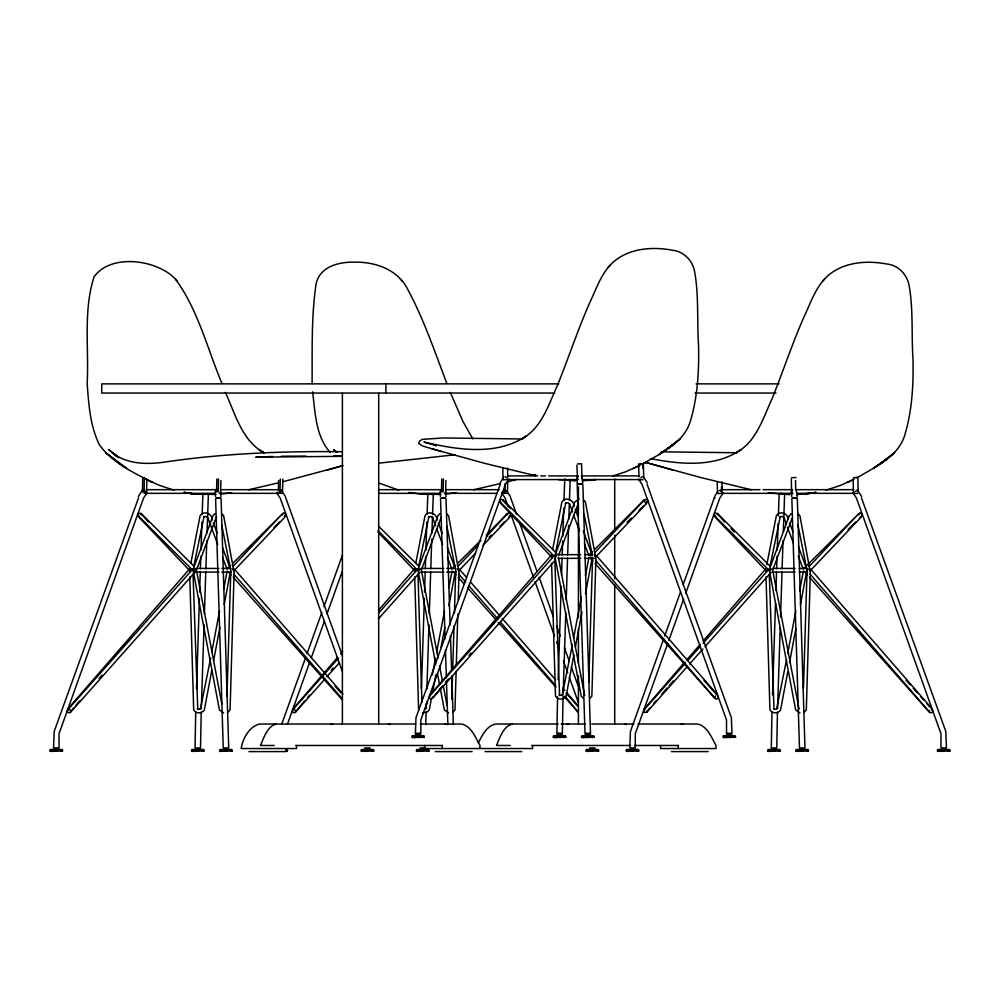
<?xml version="1.0" encoding="UTF-8"?>
<svg xmlns="http://www.w3.org/2000/svg" width="1000" height="1000" viewBox="0 0 1000 1000"><rect width="100%" height="100%" fill="white"/><g stroke="black" fill="none" stroke-linecap="round" stroke-linejoin="round"><path stroke-width="1.5" d="M142.438 492.088L142.75 477.45M144.388 477.438L144.05 493.263L146.562 493.45L146.875 479.062M216.562 492.088L216.85 478.988M218.2 492.088L218.487 478.975M220.438 493.512L220.963 480.5M279.45 489.712L278.425 489.725L278.625 480.513M278.35 493.275L279.988 493.263L280.3 478.975M282.5 493.45L282.812 479.062M441.488 492.088L441.763 478.988M443.125 492.088L443.413 478.975M445.887 480.5L445.613 493.45L444.3 493.312M503.275 493.275L504.913 493.263L505.125 483.575M507.45 492.013L507.738 479.062M456.125 671.263L454.988 709.938L453.05 711.988M456.3 665.075L457.8 614.038M458.212 600.112L459.075 570.725L457.55 569.125M226.962 696.062L230.837 569.587M451.788 699.188L452.5 675.763M452.7 669.525L454.038 625.8M454.425 613.312L455.763 569.587M588.763 682.3L592.587 557.375M803.45 688.263L807.087 569.587M195.725 712.113L195.037 747.938L200.525 747.938L201.213 712.113M196.488 688.737L199.425 598.35M199.625 592.112L200.287 571.85M200.387 568.737L200.8 556.275M201 550.037L201.912 521.987M202.162 514.188L202.913 494.15M201.412 705.875L204.05 624.837M204.4 613.925L205.775 571.85M205.875 568.737L206.788 540.688M207.037 532.9L208.4 494.15M421.413 688.737L424.35 598.35M424.55 592.112L425.213 571.85M425.312 568.737L425.712 556.275M425.913 550.037L426.825 521.987M427.088 514.188L427.837 494.15M425.725 724.575L426.138 712.113M426.337 705.875L426.438 702.763M426.887 688.737L428.975 624.837M429.325 613.925L430.688 571.85M430.788 568.737L431.75 539.125M431.962 532.9L432.463 517.312M432.562 514.188L433.325 494.15M557.575 696.775L556.838 734.163L562.325 734.163L563.062 696.775M558.138 679.638L561.175 586.138M561.525 575.225L562.087 558.088M562.188 554.963L562.638 540.938M562.788 536.263L563.7 508.212M563.95 500.425L564.788 479.062M563.212 692.1L565.788 612.625M566.2 600.163L567.562 558.088M567.663 554.963L568.625 525.363M568.825 519.125L569.338 503.537M569.438 500.425L570.188 480.375M771.975 712.113L771.287 747.938L776.762 747.938L777.45 712.113M772.525 694.963L775.512 603.025M775.925 590.55L776.525 571.85M776.625 568.737L777.038 556.275M777.237 550.037L778.1 523.538M778.35 515.75L779.163 494.15M777.613 707.438L780.188 627.962M780.537 617.05L782.013 571.85M782.113 568.737L783.025 540.688M783.325 531.337L784.638 494.15M56.825 751.375L56.825 749.538M198.325 751.375L198.325 749.538M226.513 751.375L226.513 749.538M368.013 751.375L368.013 749.538M418.625 737.6L418.625 735.775M423.25 751.375L423.25 749.538M560.125 737.6L560.125 735.775M588.312 737.6L588.312 735.775M592.938 751.375L592.938 749.538M633.075 751.375L633.075 749.538M729.275 735.088L729.4 733.25M729.8 737.6L729.8 735.775M774.562 751.375L774.562 749.538M802.763 751.375L802.763 749.538M944.25 751.375L944.25 749.538M416.925 735.088L417.212 733.25M558.425 735.088L558.713 733.25M586.438 735.088L586.725 733.25M727.925 735.088L728.225 733.25M416.637 733.25L416.312 735.088L420.175 735.088L419.538 733.25M211.825 670.163L204.338 709.938C202.037 713.9 195.975 713.863 193.688 709.938L189.788 576.912M213.55 660.987L219.9 627.325M224.213 604.388L229.988 573.787M431.275 699.225L429.25 709.938L427.312 711.988L422.75 712.913M432.425 693.1L435.887 674.75M441.075 647.212L444.812 627.325M448.85 605.913L454.9 573.787M573.913 654.862L566.125 696.162C563.837 700.125 557.762 700.1 555.487 696.162L551.587 563.15M575.35 647.212L581.975 612.025M585.438 593.675L591.775 560.013M787.775 671.688L780.575 709.938C778.288 713.9 772.212 713.863 769.938 709.938L766.025 576.912M789.513 662.513L795.85 628.862M800.462 604.388L806.225 573.787M210.613 658.162L200.35 709.25L201.575 708.1L199.55 709.25L197.175 708.787L197.763 709.25L193.062 574.275M211.775 652.05L219.6 610.812M223.65 589.438L227.138 571.112M427.413 700.925L425.262 709.25L426.5 708.1L424.475 709.25M432.35 674.963L435.538 658.162M436.688 652.05L444.513 610.812M448.862 587.913L452.05 571.112M572.413 644.388L562.137 695.475L563.375 694.325L561.35 695.475L558.975 695.013L559.562 695.475L554.812 558.938M573.562 638.288L581.388 597.05M585.45 575.662L588.925 557.337M786.562 659.688L776.587 709.25M787.725 653.575L795.837 610.812M799.613 590.962L803.375 571.112M558.013 735.088L558.362 733.25M190.85 563.237L200.087 515.775C203.6 509.913 212.325 513.675 212.338 520.125M415.775 563.237L425.012 515.775C428.525 509.913 437.25 513.675 437.262 520.125M552.65 549.462L561.888 502.013C565.4 496.138 574.125 499.913 574.138 506.35M766.8 564.763L776.325 515.775C779.287 510.588 787.562 512.775 788.05 518.675M193.888 565.925L204.013 516.462L203.575 516.925L205.95 516.462L207.825 517.612L217.738 544.55M418.8 565.925L428.938 516.462L428.5 516.925L430.875 516.462L432.75 517.612M555.675 552.163L565.812 502.7L565.375 503.15L567.75 502.7L569.625 503.837L572.487 512.038M770.125 565.925L780.263 516.462L779.812 516.925L782.188 516.462L784.075 517.612L786.4 524.362M52.488 749.538L52.488 751.375M193.988 749.538L193.988 751.375M222 749.538L222 751.375M363.5 749.538L363.5 751.375M414.288 735.775L414.288 737.6M418.913 749.538L418.913 751.375M555.788 735.775L555.788 737.6M583.8 735.775L583.8 737.6M588.413 749.538L588.413 751.375M628.737 749.538L628.737 751.375M725.288 735.775L725.288 737.6M770.225 749.538L770.225 751.375M798.238 749.538L798.238 751.375M939.737 749.538L939.737 751.375M70.75 710.85L70.4 712.225L73.475 708.037M282.387 514.862L283.85 512.8L285.988 514.412L284.438 517.612L233.738 570.962M295.675 710.85L295.325 712.225L304.55 700.962M413.325 736.462L413.5 735.775M432.55 697.075L432.2 698.45L442.438 686.025M507.3 514.862L507.65 513.488L486.488 536.438M558.125 733.25L557.663 735.088L561.525 735.088L561.025 733.25M643.737 709.938L644.013 712.45L646.787 712.225L687.475 666.388M647 710.85L646.65 712.225L649.725 708.037M724.35 736.462L724.538 735.775M858.625 514.862L860.088 512.8L862.225 514.412L860.675 517.612L809.987 570.962M586.312 733.25L585.825 735.088L589.688 735.088L589.225 733.25M727.812 733.25L727.163 735.088L731.038 735.088L730.713 733.25M281.75 724.112L305.475 658.012M307.062 653.612L321.825 612.487M323.938 606.613L342.388 555.2M287.438 724.237L309.587 662.487M311.163 658.075L324.35 621.325M326.987 613.975L342.275 571.337M504.988 485.525L420.825 719.975L420.825 734.163L415.337 734.163L415.988 717.688L500.3 484.15M663.65 638.925L630.438 731.45L629.788 747.938L635.275 747.938L635.275 733.75L667.763 643.375M664.712 635.988L680.525 591.925M683.162 584.575L714.275 497.925L715.1 497.925L714.275 497.688M668.812 640.438L683.575 599.275M685.688 593.387L719.762 498.15L723.3 492.887L719.613 490.363M196.825 569.062L215.775 518.6M421.737 569.062L440.688 518.6M558.612 555.288L578.425 503.15M773.062 569.062L792.013 518.6M61.025 751.375L61.025 749.538M202.375 751.375L202.375 749.538M230.712 751.375L230.712 749.538M286.112 750.913L287.175 751.375L287.5 750.225L285.938 749.538L286.112 750.913L287.5 750.913M372.05 751.375L372.05 749.538M422.812 737.6L422.812 735.775M427.287 751.375L427.287 749.538M564.163 737.6L564.163 735.775M592.5 737.6L592.5 735.775M596.975 751.375L596.975 749.538M637.263 751.375L637.263 749.538M733.85 737.6L733.85 735.775M778.612 751.375L778.612 749.538M806.95 751.375L806.95 749.538M948.3 751.375L948.3 749.538M260.487 745.475C263.75 737.913 267.15 726.6 276.012 724.025M496.512 745.475C499.787 737.913 503.188 726.6 512.05 724.025M478.35 742.938C481.875 735.612 486.875 725.65 495.737 724.025L558.15 724.025M138.35 496.55L142.55 489.913L145.213 491.512M500.15 482.775L503.638 477.188M714.6 496.55L718.075 490.962M715.438 695.938L715.15 698.45L595.325 560M292.75 709.25L337.488 657.463M429.625 695.475L551.163 555.35L553.25 555.812M644.062 709.25L684.712 662.175M146.588 492.425L147.062 492.887L143.512 498.15L59.025 733.75L59.025 747.938L53.55 747.938L54.188 731.45L138.5 497.925M505.312 484.375L508.862 479.113M62.575 750.913L50.325 751.375L50 750.225L50.325 749.538L62.25 749.538L62.575 750.913L61.2 750.913M204.075 750.913L191.812 751.375L191.5 750.225L191.812 749.538L203.75 749.538L204.075 750.913L202.55 750.913M232.262 750.913L220.012 751.375L219.688 750.225L220.012 749.538L231.938 749.538L232.262 750.913L230.888 750.913M373.762 750.913L361.5 751.375L361.188 750.225L361.5 749.538L373.438 749.538L373.762 750.913L372.238 750.913M424.375 737.15L412.113 737.6L411.8 736.462L412.113 735.775L424.05 735.775L424.375 737.15L422.987 737.15M428.988 750.913L416.737 751.375L416.413 750.225L416.737 749.538L428.675 749.538L428.988 750.913L427.463 750.913M565.862 737.15L553.612 737.6L553.288 736.462L553.612 735.775L565.55 735.775L565.862 737.15L564.338 737.15M594.062 737.15L581.8 737.6L581.475 736.462L581.8 735.775L593.737 735.775L594.062 737.15L592.675 737.15M598.675 750.913L586.425 751.375L586.1 750.225L586.425 749.538L598.362 749.538L598.675 750.913L597.15 750.913M638.812 750.913L626.562 751.375L626.237 750.225L626.562 749.538L638.5 749.538L638.812 750.913L637.438 750.913M735.55 737.15L723.3 737.6L722.975 736.462L723.3 735.775L735.225 735.775L735.55 737.15L734.025 737.15M780.312 750.913L768.062 751.375L767.738 750.225L768.062 749.538L779.987 749.538L780.312 750.913L778.787 750.913M808.5 750.913L796.25 751.375L795.925 750.225L796.25 749.538L808.188 749.538L808.5 750.913L807.125 750.913M950 750.913L937.75 751.375L937.425 750.225L937.75 749.538L949.675 749.538L950 750.913L948.475 750.913M642.412 464.087C660.525 453.325 683.575 443.237 690.3 421.438C697.7 396.8 699.137 370.763 698.538 345.188C696.9 320.387 699.025 295.125 694.438 270.613C691.988 259.95 683.425 251.312 672.25 250.2C652.113 246.438 628.55 248.2 612.737 262.575C601.175 273.337 596.312 288.962 589.675 302.838C577.75 329.862 568.562 357.962 557.463 385.312C548.475 404.762 541.663 428.462 521.312 439.162L526.65 435.875C496.188 456.25 457.4 449.787 423.95 442.038L432.062 444.462M857.862 477.337C875.625 466.675 898.2 456.662 904.75 435.213C912.15 410.575 913.587 384.538 912.975 358.963C911.35 334.162 913.475 308.888 908.888 284.387C906.438 273.725 897.862 265.087 886.688 263.975C866.562 260.2 843 261.975 827.188 276.35C815.625 287.1 810.763 302.738 804.125 316.613C792.2 343.625 783.012 371.725 771.912 399.087C762.925 418.537 756.1 442.238 735.763 452.938L741.1 449.65C714.538 467.713 680.713 464.462 650.825 458.65M233.562 570.725L234.387 569.125L342.938 693.962M458.488 570.725L459.312 569.125L466.475 577.375M595.363 556.962L596.188 555.35L717.025 694.325L718.4 697.537L717.788 698.675L716.263 699.137L714.362 697.763L595.013 563.438M809.812 570.725L810.625 569.125L931.475 708.1L932.85 711.312L932.237 712.45L930.713 712.913L928.8 711.538L809.463 577.212M216.163 490.363L215.2 491.512L215.525 496.775M441.087 490.363L440.125 491.512L440.438 496.775M577.962 476.6L577 477.738L585.025 734.163L590.513 734.163L582.888 484.837M792.412 490.363L791.438 491.512L791.762 496.775M189.662 569.35L190.25 568.663M414.588 569.35L415.175 568.663M551.462 555.588L552.05 554.9M765.913 569.35L766.488 568.663M191.45 569.587L189.375 569.125L68.525 708.1L67.15 711.312L67.763 712.45L69.287 712.913L71.2 711.538L194.662 572.575M75.525 705.675L79.625 700.962M99.075 678.587L102.15 675.062M340.562 653.925L342.6 651.575M378.45 610.35L414.288 569.125L416.375 569.587M307.613 697.438L309.662 695.075M331.175 670.35L333.225 667.987M445.513 682.487L448.587 678.95M469.075 655.4L471.112 653.037M686.762 659.812L700.075 644.5M703.138 640.975L765.612 569.125L767.7 569.587M653.812 703.325L655.863 700.962M662.013 693.9L667.125 688.012M669.175 685.662L673.275 680.95M610.3 265.038L608.263 267.35M824.75 278.812L822.7 281.125M338.413 658.3L292.562 709.938L295.038 709.7M378.575 613.138L417.713 569.125L418.825 570.725M324.825 679.125L295.475 712.225L294 712.913L292.075 711.312M326.887 676.8L339.25 662.913M378.387 618.9L419.588 572.575M555.425 559.963L432.987 697.763L430.875 699.137L428.95 697.537M685.612 662.938L643.888 709.938L644.887 709.25M687.663 660.612L700.025 646.725M703.112 643.25L769.025 569.125L770.15 570.725M689.538 664.062L702.925 649.013M704.987 646.7L770.9 572.575M508.713 517.612L510.412 515.775L509.3 516.462M645.588 503.837L647.288 502.013L646.287 502.7M860.037 517.612L861.087 516.462M194.838 570.962L193.7 570.275L194.55 569.35M419.462 569.35L418.612 570.275L418.062 569.35L437.95 515.775L439.888 513.725M556.337 555.588L555.487 556.5L554.938 555.588L574.825 502.013L579.075 499.038M770.788 569.35L769.938 570.275L769.388 569.35L789.275 515.775L791.2 513.725M214.963 513.725L213.025 515.775L193.137 569.35L193.7 570.275M284.85 516.462L285.487 515.775L284.375 516.462M458.663 570.962L475.562 553.175M482.95 545.4L509.35 517.612L510.913 514.412L510.112 513.263L507.512 513.488L486.262 534.925M596.587 556.075L646.225 503.837L647.788 500.637L646.988 499.487L644.388 499.725L594.688 549.45M232.963 566.45L282.738 513.488L232.887 563.225M457.875 566.45L478.013 545.325M594.75 552.675L644.525 499.725L644.825 502.238M809.2 566.45L858.975 513.488L803.662 568.663M228.137 711.988L230.062 709.938L234.15 570.725L232.625 569.125M589.925 698.225L591.862 696.162L595.95 556.962L594.425 555.35M804.375 711.988L806.312 709.938L810.4 570.725L808.875 569.125M227.425 568.663L230.7 565.4M273.975 527.413L279.425 521.962M452.337 568.663L455.625 565.4M457.812 563.225L480.788 540.363M489.075 537.212L491.25 535.037M499.988 526.325L504.35 521.962M592.5 551.638L589.212 554.9L589.663 555.588M627.038 522.35L631.4 518M639.038 510.375L643.4 506.012M848.025 529.587L855.662 521.962M215.925 517.612L216.637 516.925M440.85 517.612L441.55 516.925M342.262 671.312L280.238 498.15L276.7 492.887L277.162 492.425M861.5 497.925L945.812 731.45L946.45 747.938L940.975 747.938L940.975 733.75L856.488 498.15L852.938 492.887L853.413 492.425M777.812 708.1L775.8 709.25L773.425 708.787L774.013 709.25L769.3 574.275M220.637 493.475L219.387 493.312M279.037 491.512L280.738 490.363M503.963 491.512L505.662 490.363M640.837 477.738L642.537 476.6M855.288 491.512L856.988 490.363M590.975 555.812L592.062 555.125M194.9 569.125L193.2 570.725L219.425 709.938L223.675 712.913M419.825 569.125L418.125 570.725L435.7 664.038M556.7 555.35L555 556.962L581.225 696.162L583.15 698.225M589.837 555.588L590.975 554.9M771.137 569.125L769.438 570.725L795.662 709.938L799.925 712.913M276.7 492.887L277.512 492.425M502.438 492.425L501.613 492.887L505.163 498.15L508.125 506.65M852.938 492.887L853.763 492.425M641.95 464.312L646.038 462.275L642.113 464.2M613.05 475.938L625.788 471.725L639.487 465.5M826.125 490.138L840.238 485.5L853.938 479.263M285.725 497.688L342.15 655.075M510.65 497.688L516.45 514.075M647.05 484.15L731.363 717.688L732 734.163L726.525 734.163L726.525 719.975L642.038 484.375L638.488 479.113M632.938 468.725L640 465.3M847.387 482.5L853.675 479.438M330.675 724.513L332.6 724.025M566.712 724.513L568.625 724.025M275.35 724.112L274.175 724.5M511.375 724.112L510.2 724.5M576.875 465.288L577.562 479.6M643.713 478.15L643.4 463.762L639.725 463.95M796.038 477.537L791.538 477.688M791.312 479.062L791.625 493.45L792.425 493.338M853.35 477.688L857.85 477.537L858.162 491.925M282.825 481.775L342.562 465.725M327.113 470.112L342.887 465.637M532.675 475.312L535.65 474.513M507.738 481.775L516.325 479.562M278.363 482.863L248.713 489.75M500.25 483.587L473.638 489.75M815.837 492.463L796.975 494.588M595.75 479.55L582.525 480.812M639.375 479.6L642.962 479.7M231.7 492.8L220.287 494.062M456.625 492.8L445.213 494.062M379.85 463.038L455.125 454.762M565.662 479.562L564.888 479.675L567.725 479.75M721.862 493.438L718.1 493.525M857.812 493.438L853.487 493.475L853.125 479.062M146.3 493.512L145.488 493.537M216 494.412L195.725 494.2L184.163 492.463M440.925 494.412L420.65 494.2L409 492.438M272.538 456.488L255.75 457.2L341.725 456.325M782.763 493.5L779.562 493.512M281.525 456.25L305.912 456.1M142.95 489.712L143.512 489.712M278.425 489.725L221 489.675M442 489.712L442.562 489.712M503.812 489.712L504.375 489.712M341.887 451.725C282.613 451.012 223.25 453.425 164.513 462.1C146.825 464.65 126.925 464.3 112.238 452.713L117.55 456.8L108.812 449.675L117.55 456.8M333.875 456.05L341.6 455.875M558.75 383.862L101.75 383.862L101.75 393.062L554.812 393.062M696.1 383.862L779.112 383.862M695.088 393.062L776 393.062M508.125 475.913L537.725 475.913M540.837 475.913L545.513 475.913M548.625 475.913L578.2 475.913M581.275 475.913L639.225 475.913M508.125 479.575L578.2 479.575M582.8 479.575L640.75 479.575M146.325 489.675L216.4 489.675M378.875 489.675L441.325 489.675M445.925 489.675L499.2 489.675M721.05 489.675L759.963 489.675M763.075 489.675L792.638 489.675M795.725 489.675L853.675 489.675M146.325 493.338L214.838 493.338M221 493.338L277.425 493.338M378.875 493.338L439.762 493.338M445.925 493.338L496.25 493.338M722.575 493.338L792.638 493.338M797.25 493.338L853.675 493.338M501.062 502.7L500.062 502.013L554.138 556.1M139.262 516.462L138.262 515.775L193.438 570.962M558.025 554.663L580.662 554.663M584.788 554.663L592.737 554.663M590.913 557.65L591.975 557.65M558.025 558.337L580.662 558.337M584.788 558.337L594.25 558.337M195.837 568.438L218.875 568.438M221.887 568.438L230.938 568.438M420.75 568.438L443.787 568.438M446.812 568.438L455.863 568.438M772.475 568.438L795.113 568.438M799.237 568.438L807.188 568.438M195.837 572.1L218.875 572.1M221.887 572.1L231.312 572.1M420.75 572.1L443.787 572.1M446.812 572.1L456.238 572.1M772.075 572.1L795.113 572.1M799.237 572.1L807.55 572.1M430.438 695.475L429.438 696.162L554.587 555.35L555.7 556.962M415.65 724.025L259.7 724.025C249.25 726.375 242.525 738.95 241.188 748.538L296.512 748.538L296.512 745.475M420.2 724.025L461.375 724.025C471.525 725.688 476.287 739.338 479.975 745.475L479.975 748.538M561.188 724.025L585.05 724.025M591.75 724.025L633.925 724.025M638.025 724.025L697.412 724.025C707.562 725.688 712.325 739.338 716 745.475L716 748.538L660.6 748.538L660.6 745.475M414.137 737.15L418.65 737.15M553.288 737.15L554.675 737.15M555.638 737.15L560.15 737.15M581.475 737.15L583.013 737.15M583.65 737.15L588.337 737.15M725.15 737.15L729.837 737.15M260.963 745.475L274.212 745.475M295.75 745.475L442.425 745.475M496.987 745.475L510.238 745.475M531.788 745.475L630.588 745.475M634.487 745.475L678.462 745.475M364.725 747.938L370.213 747.938M419.963 747.938L425.45 747.938M589.65 747.938L595.138 747.938M54.513 748.85L58.388 748.85M195.863 748.85L199.737 748.85M224.025 748.85L227.9 748.85M365.375 748.85L369.237 748.85M420.788 748.85L424.65 748.85M590.3 748.85L594.163 748.85M630.763 748.85L634.625 748.85M772.1 748.85L775.975 748.85M800.263 748.85L804.137 748.85M941.612 748.85L945.487 748.85M50 750.913L51.525 750.913M52.35 750.913L56.863 750.913M191.5 750.913L192.875 750.913M193.837 750.913L198.35 750.913M219.688 750.913L221.388 751.375M221.85 750.913L226.537 750.913M361.188 750.913L362.562 750.913M363.35 750.913L368.038 750.913M416.413 750.913L417.8 750.913M418.762 750.913L423.275 750.913M586.1 750.913L587.487 750.225M588.275 750.913L592.962 750.913M626.237 750.913L627.762 750.913M628.587 750.913L633.1 750.913M767.738 750.913L769.287 751.375M770.088 750.913L774.6 750.913M795.925 750.913L797.45 750.913L797.45 750.225M798.1 750.913L802.788 750.913M937.425 750.913L938.8 750.913M939.587 750.913L944.287 750.913M248.95 751.6L285.712 751.6M435.375 751.6L472.125 751.6M484.988 751.6L521.737 751.6M671.4 751.6L708.162 751.6M641.162 463.663L643.4 463.762M855.612 477.438L857.8 477.5M661.15 451.812L737.163 452.762M577.438 463.938L581.587 463.762L581.9 478.15M503.65 479.762L507.55 479.525M792.7 493.537L791.675 493.475M504.913 493.263L507.038 493.375M279.988 493.263L282.113 493.375M522.712 438.988L443.663 437.962L422.35 439.338L419.45 441.163L418.738 443.413L422.463 445.975L441.238 451.463M575.337 480.913L558.15 479.55M789.788 494.675L768.3 492.8M681.25 724.025L683.413 724.425M445.213 724.025L447.375 724.425M624.513 724.025L626.438 724.513M388.488 724.025L390.412 724.513M751.287 489.75L700.013 477.35L646.363 462.575L672.887 470.112M535.325 475.65L485.562 463.575L431.925 448.812M398.8 490.138L378.963 483.1M173.875 490.138L159.762 485.5L145.55 479.075M70.113 709.7L67.65 709.938L192.787 569.125L194.988 571.413M448.6 712.913L444.35 709.938L440.312 688.512M146.325 479.438L152.613 482.5C133.475 472.688 112.4 462.713 99.425 444.9C90.125 425.988 88.7 404.338 87.175 383.638C89.038 348.312 83.038 310.8 94.1 276.788C111.075 253.15 156.662 259.587 175.25 278.812C197.9 309.513 207.162 348.013 221.7 382.875M722.487 492.425L723.3 492.887M146.237 492.425L147.062 492.887M263.837 452.675L258.9 449.65L264.237 452.938C241.887 440.75 235.3 413.913 225.4 392.388M715.625 516.462L714.513 515.775L769.675 570.962M931.237 709.25L932.35 709.938M505.163 476.6L507.013 477.738M118.462 457.312L113.688 453.713L118.963 457.75M798.425 708.1L799.275 708.787M583.975 694.325L584.825 695.013M337.013 452.337L333.738 449.675L336.662 452.1M770.387 566.487L717.412 513.488L714.8 513.263L714.013 514.412L715.562 517.612L766.263 570.962M557.038 553.812L502.962 499.725L500.363 499.487L499.562 500.637L501.125 503.837L551.812 557.188M378.587 526.213L419.062 566.487M194.15 566.487L141.175 513.488L138.562 513.263L137.775 514.412L139.325 517.612L190.012 570.962M377.987 530.675L418.35 570.962M446.613 382.875C434.175 350.175 422.95 316.725 405.913 286.062C395.363 268.863 374.4 261.825 355.025 262.175C339.35 261.637 319.3 266.462 316.038 284.387C311.225 317.1 312.3 350.6 312.1 383.638M797.975 513.725L799.912 515.775L809.925 570.275L809.163 569.35M583.525 499.95L585.462 502.013L595.475 556.5L594.712 555.588M446.662 513.725L448.587 515.775L458.6 570.275L457.837 569.35M221.737 513.725L223.675 515.775L233.688 570.275L232.925 569.35M724.65 521.987L717.262 513.488L717.613 514.862M731.012 528.663L734.188 531.987M503.85 501.55L510.2 508.225M148.412 521.987L141.025 513.488L141.375 514.862M377.975 532.062L414.938 570.962M578.125 712.225L564.212 696.488M906.087 680.3L910.2 684.938M913.288 688.413L917.412 693.05M920.5 696.525L923.587 700M926.675 703.462L929.775 706.938M804.312 571.413L807.4 574.888M703.988 680.438L716.35 694.325M589.862 557.65L592.95 561.125M566.087 693.05L577.425 705.788M452.987 571.413L456.075 574.888M458.137 577.212L464.312 584.15M467.413 587.625L496.25 620.062M498.3 622.375L555.975 687.225M330.35 452.55C315.538 436.325 315.3 412.5 312.613 391.875M334.988 686.1L341.163 693.05M228.062 571.413L231.163 574.888M233.212 577.212L342.388 699.963M402.212 281.125L400.175 278.812M177.3 281.125L175.25 278.812M809.775 573.775L929.6 712.225L929.25 710.85M470.575 582.087L499.25 615.062M502.325 618.587L555.575 679.837M562.737 688.075L564.788 690.438M566.838 692.788L578.1 705.75M458.45 573.775L465.625 582.013M468.7 585.55L497.375 618.525M500.438 622.062L555.737 685.662M564.963 696.263L578.275 712.225L577.925 710.85M233.538 573.775L342.088 698.612M765.85 570.725L766.438 571.413M551.4 556.962L551.987 557.65M414.525 570.725L415.112 571.413M189.6 570.725L190.188 571.413M857.45 489.913L861.65 496.55M643.713 477.188L647.2 482.775M506.838 490.962L510.325 496.55M281.212 489.913L285.4 496.55M472.837 438.913L462.875 421.337L450.325 392.388M796.275 490.363L797.25 496.775M581.825 476.6L582.8 483.013M503.137 500.412L502.825 499.725L503.175 501.087M787.475 527.25L793.438 543.112M798.312 556.087L803.175 569.062M573.575 514.913L579.525 530.775M584.4 543.75L588.737 555.288M432.362 517.15L435.613 525.8M436.7 528.688L442.65 544.55M447.525 557.525L451.863 569.062M222.613 557.525L226.938 569.062M789.663 523.025L792.887 531.712M798.263 546.188L805.788 566.462M575.212 509.25L577.9 516.487M583.275 530.975L591.875 554.138M438.338 523.025L442.1 533.162M447.475 547.638L455 567.913M213.412 523.025L217.175 533.162M222.55 547.638L230.075 567.913M519.612 522.888L537.013 571.362M539.125 577.238L553.362 616.888M556.525 625.7L560.212 635.988M564.425 647.738L569.175 660.95M571.287 666.825L578.138 685.925M510.763 514L533.438 577.212M535.013 581.625L554.525 636.025M556.638 641.9L559.275 649.25M563.488 661.012L567.712 672.775M569.288 677.188L578.25 702.188M797.938 524.775L807.025 570.5M584.1 514.05L592.275 555.2M446.925 526.3L455.4 568.975M221.7 524.775L230.475 568.975M730.337 733.25L730.688 735.088M588.987 733.25L589.338 735.088M419.3 733.25L419.65 735.088M772.575 569.587L798.95 708.562M558.425 557.337L584.212 693.263M421.262 569.587L438.062 658.162M439.513 665.8L442.413 681.075M443.288 685.65L447.05 705.5M196.337 569.587L221.838 703.975M437.425 673.225L439.45 683.925M418.212 733.25L418.425 735.088M765.612 569.125L765.675 569.812M551.163 555.35L551.225 556.038M414.288 569.125L414.35 569.812M189.375 569.125L189.425 569.812M445.6 491.512L445.925 496.775M220.688 491.512L221 496.775M797.337 498.612L804.963 747.938L799.475 747.938L791.85 498.612M559.712 733.25L559.775 735.088M446.012 498.612L450.112 624.837M450.462 635.75L451.587 670.037M451.788 676.263L453.35 724.575M440.525 498.612L445.087 638.862M445.438 649.775L446.35 677.825M446.45 680.938L447.875 724.575M221.088 498.612L228.713 747.938L223.238 747.938L215.613 498.612M417.987 574.275L421.912 702.312M414.712 576.912L418.612 709.938M795.5 480.513L795.7 489.725M722 481.85L722.188 490.475M721.513 486.662L721.575 489.725M717.25 481.938L717.5 493.45M642.8 463.675L642.9 468.288M638.65 463.85L638.938 476.8M507.55 468.075L507.75 476.712M502.8 468.162L503.05 479.675M587.9 733.25L587.925 735.088M769.112 750.225L769.112 750.913M678.275 745.475L678.275 748.538M614.712 478.925L614.712 528.875M614.712 535.125L614.712 578.837M614.712 585.075L614.712 724.025M578.425 486.725L578.425 500.775M578.425 503.9L578.425 514.825M578.425 524.2L578.425 617.863M578.425 628.787L578.425 663.138M578.425 675.625L578.425 724.025M532.537 745.475L532.537 748.538L424.575 748.538L424.575 745.475M442.25 745.475L442.25 748.538M385.913 383.862L385.913 393.062M378.688 393.062L378.688 724.025M342.4 393.062L342.4 724.025M221.213 750.225L221.213 750.913M680.125 438.775L671 446.238L680.125 438.775M894.575 452.55L885.45 460.012L894.575 452.55M675.175 442.9L665.188 450.45L675.175 442.9M889.625 456.675L879.625 464.212L889.625 456.675M664.025 451.075L659.062 454.575L669.762 447.05L664.025 451.075M878.462 464.85L873.5 468.35L884.212 460.825L878.462 464.85M815.925 492.438L804.275 494.2L815.863 492.425M595.625 479.55L589.825 480.438L595.562 479.6M218.562 497.688L216.575 497.925L220.45 497.925L218.562 497.688M443.488 497.688L441.5 497.925L445.363 497.925L443.488 497.688M580.363 483.925L578.375 484.15L582.238 484.15L580.363 483.925M794.812 497.688L792.812 497.925L796.688 497.925L794.812 497.688M217.087 489.712L218.25 489.725L217.087 489.712M195.725 494.2L184.075 492.438L195.725 494.2M436.175 445.65L433.413 444.862L436.062 445.625M121.538 464.85L105.425 452.55L126.5 468.35L121.538 464.85M561 735.088L560.65 733.25L560.913 735.088"/></g></svg>
